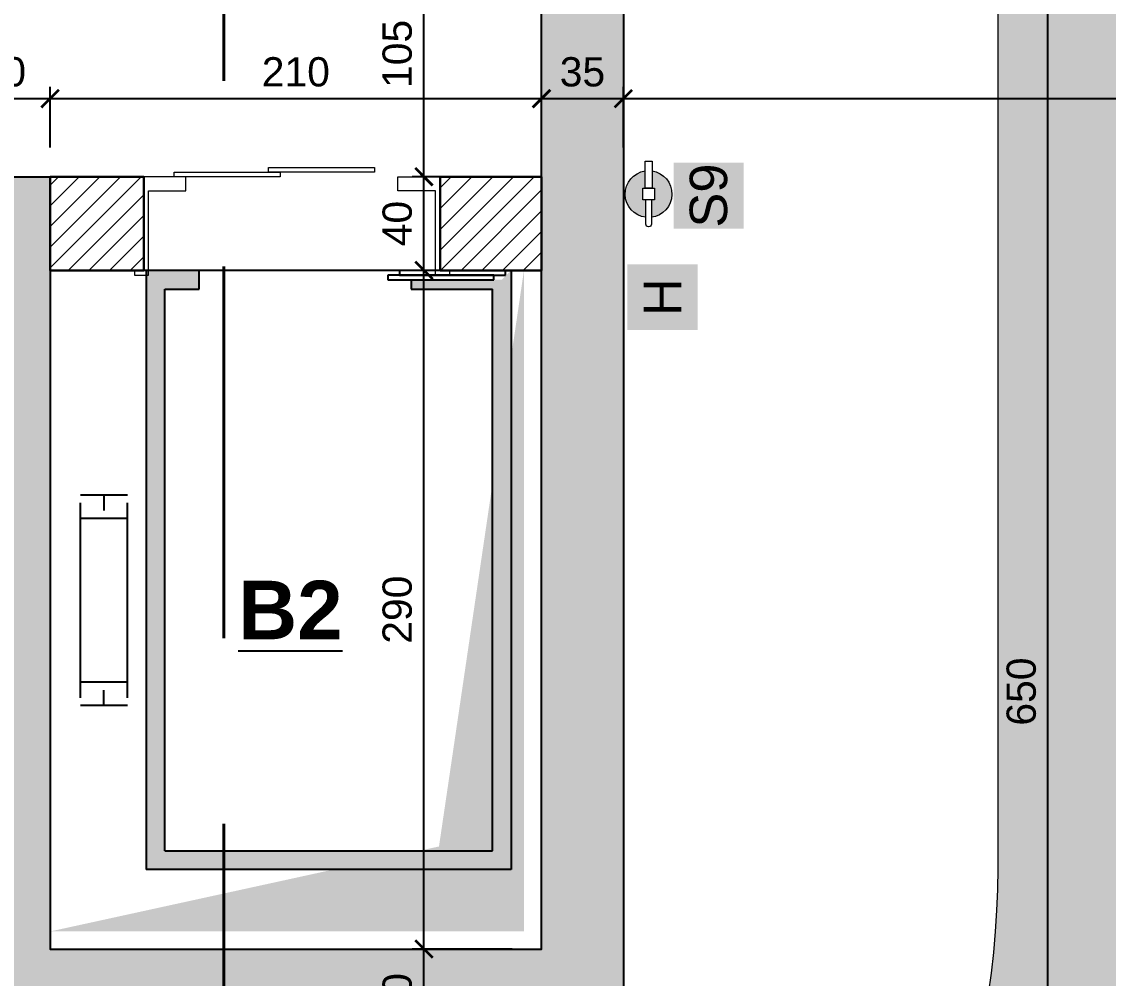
# Model space of a CAD drawing. Header units: centimetres. Extents: x 60496 to 66049, y -55119 to -48212.
# Drawn here: x 63630.8 to 64095.2, y -53244.9 to -52836.1 of the extents above; entities that cross this region are included whole.
import ezdxf

# ---------------------------------------------------------------- set-up
doc = ezdxf.new("R2010")
doc.units = ezdxf.units.CM
doc.header["$LTSCALE"] = 50
doc.header["$MEASUREMENT"] = 0
for name, pattern in [('AXES', [2, 1.25, -0.25, 0.25, -0.25]), ('CONTINU', [0]), ('DASHED2', [9.524999999999999, 6.35, -3.175])]:
    doc.linetypes.add(name, pattern=pattern)
doc.layers.get('0').update_dxf_attribs({"color": 8})
for name, color, linetype in [('AXES', 10, 'AXES'), ('BETON COUPE', 3, 'CONTINU'), ('BETON TRAME', 252, 'Continuous'), ('BORD', 5, 'Continuous'), ('COTE 50ème', 1, 'Continuous'), ('kabina', 120, 'Continuous'), ('OMBRE', 253, 'Continuous'), ('TEXTE', 7, 'Continuous')]:
    doc.layers.add(name, color=color, linetype=linetype)
for name, color, linetype, lineweight in [('BETON HACHURE', 253, 'Continuous', 13), ('door', 44, 'Continuous', 5), ('EXISTANT COUPE', 251, 'Continuous', 40), ('MACONNERIE COUPE', 7, 'Continuous', 30), ('MACONNERIE HACHURE', 253, 'Continuous', 13)]:
    doc.layers.add(name, color=color, linetype=linetype, lineweight=lineweight)
doc.layers.add('HORS GEL COTE', color=7, linetype='Continuous', lineweight=13, true_color=0x00661a)
doc.layers.add('New_2D Drafting - General_Pen_No__4', color=252, linetype='Continuous', lineweight=13, true_color=0x696969)
doc.layers.add('HYPALON', color=7, linetype='Continuous', true_color=0xffaa00)
doc.styles.add('RS_TEXT_1.50', font='arial.ttf', dxfattribs={"height": 12.5})
doc.styles.add('RS_TXT_50', font='arial.ttf', dxfattribs={"height": 12.5})
doc.dimstyles.new('RS_50CM_LINEAIRE', dxfattribs={"dimscale": 5, "dimtxt": 12.5, "dimasz": 1.5, "dimexe": 1, "dimexo": 2.5, "dimgap": 1, "dimtad": 1, "dimdec": 1, "dimrnd": 0.5, "dimdsep": 46, "dimtxsty": 'RS_TXT_50', "dimblk1": 'ARCHTICK', "dimblk2": 'ARCHTICK', "dimsah": 1, "dimcen": 2.5, "dimdle": 1, "dimclrt": 4, "dimadec": 0, "dimazin": 2, "dimtfac": 1, "dimtdec": 1, "dimtix": 1, "dimtmove": 2, "dimatfit": 3, "dimfxl": 1, "dimtolj": 1, "dimtzin": 0, "dimarcsym": 0})

# ---------------------------------------------------------------- blocks, each defined once
blk = doc.blocks.new('A$Ce9568e5d')
at = {"layer": 'AXES', "lineweight": 5, "ltscale": 1.3}
blk.add_line((1270.000211652863, -4150.000002682165), (1270.000211652863, -1058.409073453964), dxfattribs=at)
blk = doc.blocks.new('_ArchTick')
at = {"color": 0, "linetype": 'ByBlock', "const_width": 0.15}
blk.add_lwpolyline([(-0.5, -0.5), (0.5, 0.5)], dxfattribs=at)
blk = doc.blocks.new('*D1304')
at = {"layer": 'COTE 50ème', "color": 0, "lineweight": -2, "ltscale": 0.5, "transparency": 16777216}
for p, q in [((64069.43555570437, -53452.36234454381), (64069.43555570437, -52792.36230777639)), ((63900.45453184991, -52797.36230777639), (64074.43555570437, -52797.36230777639)), ((63900.45453184991, -53447.36234454381), (64074.43555570437, -53447.36234454381))]:
    blk.add_line(p, q, dxfattribs=at)
at = {"layer": 'Defpoints', "color": 0, "ltscale": 0.5, "transparency": 16777216}
for p in [(63887.95453184991, -52797.36230777639), (64069.43555570437, -52797.36230777639), (63887.95453184991, -53447.36234454381)]:
    blk.add_point(p, dxfattribs=at)
at = {"layer": 'COTE 50ème', "color": 0, "lineweight": -2, "ltscale": 0.5, "transparency": 16777216, "xscale": 7.5, "yscale": 7.5, "zscale": 7.5}
for p, rotation in [((64069.43555570437, -52797.36230777639), 90), ((64069.43555570437, -53447.36234454381), 270)]:
    blk.add_blockref('_ArchTick', p, dxfattribs=dict(at, rotation=rotation))
at = {"layer": 'COTE 50ème', "color": 4, "ltscale": 0.5, "transparency": 16777216, "insert": (64058.05339335786, -53122.3623261601), "char_height": 12.5, "attachment_point": 5, "rotation": 90, "style": 'RS_TXT_50'}
blk.add_mtext('\\A1;650', dxfattribs=at)
blk = doc.blocks.new('*D1030')
at = {"layer": 'COTE 50ème', "color": 0, "lineweight": -2, "ltscale": 0.5, "transparency": 16777216}
for p, q in [((63602.95453184991, -52889.86232274523), (63602.95453184991, -52863.98133206999)), ((63642.95453184991, -52889.86232274523), (63642.95453184991, -52863.98133206999)), ((63597.95453184991, -52868.98133206999), (63647.95453184991, -52868.98133206999))]:
    blk.add_line(p, q, dxfattribs=at)
at = {"layer": 'Defpoints', "color": 0, "ltscale": 0.5, "transparency": 16777216}
for p in [(63642.95453184991, -52868.98133206999), (63602.95453184991, -52902.36232274523), (63642.95453184991, -52902.36232274523)]:
    blk.add_point(p, dxfattribs=at)
at = {"layer": 'COTE 50ème', "color": 0, "lineweight": -2, "ltscale": 0.5, "transparency": 16777216, "xscale": 7.5, "yscale": 7.5, "zscale": 7.5, "rotation": 180}
blk.add_blockref('_ArchTick', (63602.95453184991, -52868.98133206999), dxfattribs=at)
at = {"layer": 'COTE 50ème', "color": 0, "lineweight": -2, "ltscale": 0.5, "transparency": 16777216, "xscale": 7.5, "yscale": 7.5, "zscale": 7.5}
blk.add_blockref('_ArchTick', (63642.95453184991, -52868.98133206999), dxfattribs=at)
at = {"layer": 'COTE 50ème', "color": 4, "ltscale": 0.5, "transparency": 16777216, "insert": (63622.95453184991, -52857.59916972347), "char_height": 12.5, "attachment_point": 5, "style": 'RS_TXT_50'}
blk.add_mtext('\\A1;40', dxfattribs=at)
blk = doc.blocks.new('*D1031')
at = {"layer": 'COTE 50ème', "color": 0, "lineweight": -2, "ltscale": 0.5, "transparency": 16777216}
for p, q in [((63642.95453184991, -52889.86232274523), (63642.95453184991, -52863.98133206999)), ((63852.95453184991, -52889.86232274523), (63852.95453184991, -52863.98133206999)), ((63637.95453184991, -52868.98133206999), (63857.95453184991, -52868.98133206999))]:
    blk.add_line(p, q, dxfattribs=at)
at = {"layer": 'Defpoints', "color": 0, "ltscale": 0.5, "transparency": 16777216}
for p in [(63852.95453184991, -52868.98133206999), (63642.95453184991, -52902.36232274523), (63852.95453184991, -52902.36232274523)]:
    blk.add_point(p, dxfattribs=at)
at = {"layer": 'COTE 50ème', "color": 0, "lineweight": -2, "ltscale": 0.5, "transparency": 16777216, "xscale": 7.5, "yscale": 7.5, "zscale": 7.5, "rotation": 180}
blk.add_blockref('_ArchTick', (63642.95453184991, -52868.98133206999), dxfattribs=at)
at = {"layer": 'COTE 50ème', "color": 0, "lineweight": -2, "ltscale": 0.5, "transparency": 16777216, "xscale": 7.5, "yscale": 7.5, "zscale": 7.5}
blk.add_blockref('_ArchTick', (63852.95453184991, -52868.98133206999), dxfattribs=at)
at = {"layer": 'COTE 50ème', "color": 4, "ltscale": 0.5, "transparency": 16777216, "insert": (63747.95453184991, -52857.59916972347), "char_height": 12.5, "attachment_point": 5, "style": 'RS_TXT_50'}
blk.add_mtext('\\A1;210', dxfattribs=at)
blk = doc.blocks.new('*D1032')
at = {"layer": 'COTE 50ème', "color": 0, "lineweight": -2, "ltscale": 0.5, "transparency": 16777216}
for p, q in [((63852.95453184991, -52889.86232274523), (63852.95453184991, -52863.98133206999)), ((63887.95453184991, -52889.86232274523), (63887.95453184991, -52863.98133206999)), ((63847.95453184991, -52868.98133206999), (63892.95453184991, -52868.98133206999))]:
    blk.add_line(p, q, dxfattribs=at)
at = {"layer": 'Defpoints', "color": 0, "ltscale": 0.5, "transparency": 16777216}
for p in [(63887.95453184991, -52868.98133206999), (63852.95453184991, -52902.36232274523), (63887.95453184991, -52902.36232274523)]:
    blk.add_point(p, dxfattribs=at)
at = {"layer": 'COTE 50ème', "color": 0, "lineweight": -2, "ltscale": 0.5, "transparency": 16777216, "xscale": 7.5, "yscale": 7.5, "zscale": 7.5, "rotation": 180}
blk.add_blockref('_ArchTick', (63852.95453184991, -52868.98133206999), dxfattribs=at)
at = {"layer": 'COTE 50ème', "color": 0, "lineweight": -2, "ltscale": 0.5, "transparency": 16777216, "xscale": 7.5, "yscale": 7.5, "zscale": 7.5}
blk.add_blockref('_ArchTick', (63887.95453184991, -52868.98133206999), dxfattribs=at)
at = {"layer": 'COTE 50ème', "color": 4, "ltscale": 0.5, "transparency": 16777216, "insert": (63870.45453184991, -52857.59490642197), "char_height": 12.5, "attachment_point": 5, "style": 'RS_TXT_50'}
blk.add_mtext('\\A1;35', dxfattribs=at)
blk = doc.blocks.new('*D1033')
at = {"layer": 'COTE 50ème', "color": 0, "lineweight": -2, "ltscale": 0.5, "transparency": 16777216}
for p, q in [((64572.95453184991, -52859.86232274523), (64572.95453184991, -52873.98133206999)), ((63887.95453184991, -52889.86232274523), (63887.95453184991, -52863.98133206999)), ((63882.95453184991, -52868.98133206999), (64577.95453184991, -52868.98133206999))]:
    blk.add_line(p, q, dxfattribs=at)
at = {"layer": 'Defpoints', "color": 0, "ltscale": 0.5, "transparency": 16777216}
for p in [(64572.95453184991, -52847.36232274523), (64572.95453184991, -52868.98133206999), (63887.95453184991, -52902.36232274523)]:
    blk.add_point(p, dxfattribs=at)
at = {"layer": 'COTE 50ème', "color": 0, "lineweight": -2, "ltscale": 0.5, "transparency": 16777216, "xscale": 7.5, "yscale": 7.5, "zscale": 7.5, "rotation": 180}
blk.add_blockref('_ArchTick', (63887.95453184991, -52868.98133206999), dxfattribs=at)
at = {"layer": 'COTE 50ème', "color": 0, "lineweight": -2, "ltscale": 0.5, "transparency": 16777216, "xscale": 7.5, "yscale": 7.5, "zscale": 7.5}
blk.add_blockref('_ArchTick', (64572.95453184991, -52868.98133206999), dxfattribs=at)
at = {"layer": 'COTE 50ème', "color": 4, "ltscale": 0.5, "transparency": 16777216, "insert": (64230.45453184991, -52857.59916972347), "char_height": 12.5, "attachment_point": 5, "style": 'RS_TXT_50'}
blk.add_mtext('\\A1;685', dxfattribs=at)
blk = doc.blocks.new('*D1120')
at = {"layer": 'COTE 50ème', "color": 0, "lineweight": -2, "ltscale": 0.5, "transparency": 16777216}
for p, q in [((63802.72142628254, -53277.36232274523), (63802.72142628254, -53227.36232274523)), ((63840.45453184991, -53232.36232274523), (63797.72142628254, -53232.36232274523)), ((63840.45453184991, -53272.36232274523), (63797.72142628254, -53272.36232274523))]:
    blk.add_line(p, q, dxfattribs=at)
at = {"layer": 'Defpoints', "color": 0, "ltscale": 0.5, "transparency": 16777216}
for p in [(63802.72142628254, -53232.36232274523), (63852.95453184991, -53232.36232274523), (63852.95453184991, -53272.36232274523)]:
    blk.add_point(p, dxfattribs=at)
at = {"layer": 'COTE 50ème', "color": 0, "lineweight": -2, "ltscale": 0.5, "transparency": 16777216, "xscale": 7.5, "yscale": 7.5, "zscale": 7.5}
for p, rotation in [((63802.72142628254, -53232.36232274523), 90), ((63802.72142628254, -53272.36232274523), 270)]:
    blk.add_blockref('_ArchTick', p, dxfattribs=dict(at, rotation=rotation))
at = {"layer": 'COTE 50ème', "color": 4, "ltscale": 0.5, "transparency": 16777216, "insert": (63791.33926393603, -53252.36232274523), "char_height": 12.5, "attachment_point": 5, "rotation": 90, "style": 'RS_TXT_50'}
blk.add_mtext('\\A1;40', dxfattribs=at)
blk = doc.blocks.new('*D1121')
at = {"layer": 'COTE 50ème', "color": 0, "lineweight": -2, "ltscale": 0.5, "transparency": 16777216}
for p, q in [((63802.72142628254, -53237.36232274523), (63802.72142628254, -52937.36232274523)), ((63840.45453184991, -52942.36232274523), (63797.72142628254, -52942.36232274523)), ((63840.45453184991, -53232.36232274523), (63797.72142628254, -53232.36232274523))]:
    blk.add_line(p, q, dxfattribs=at)
at = {"layer": 'Defpoints', "color": 0, "ltscale": 0.5, "transparency": 16777216}
for p in [(63802.72142628254, -52942.36232274523), (63852.95453184991, -52942.36232274523), (63852.95453184991, -53232.36232274523)]:
    blk.add_point(p, dxfattribs=at)
at = {"layer": 'COTE 50ème', "color": 0, "lineweight": -2, "ltscale": 0.5, "transparency": 16777216, "xscale": 7.5, "yscale": 7.5, "zscale": 7.5}
for p, rotation in [((63802.72142628254, -52942.36232274523), 90), ((63802.72142628254, -53232.36232274523), 270)]:
    blk.add_blockref('_ArchTick', p, dxfattribs=dict(at, rotation=rotation))
at = {"layer": 'COTE 50ème', "color": 4, "ltscale": 0.5, "transparency": 16777216, "insert": (63791.33926393603, -53087.36232274523), "char_height": 12.5, "attachment_point": 5, "rotation": 90, "style": 'RS_TXT_50'}
blk.add_mtext('\\A1;290', dxfattribs=at)
blk = doc.blocks.new('*D1122')
at = {"layer": 'COTE 50ème', "color": 0, "lineweight": -2, "ltscale": 0.5, "transparency": 16777216}
for p, q in [((63802.72142628254, -52947.36232274523), (63802.72142628254, -52897.36232274523)), ((63840.45453184991, -52902.36232274523), (63797.72142628254, -52902.36232274523)), ((63840.45453184991, -52942.36232274523), (63797.72142628254, -52942.36232274523))]:
    blk.add_line(p, q, dxfattribs=at)
at = {"layer": 'Defpoints', "color": 0, "ltscale": 0.5, "transparency": 16777216}
for p in [(63802.72142628254, -52902.36232274523), (63852.95453184991, -52902.36232274523), (63852.95453184991, -52942.36232274523)]:
    blk.add_point(p, dxfattribs=at)
at = {"layer": 'COTE 50ème', "color": 0, "lineweight": -2, "ltscale": 0.5, "transparency": 16777216, "xscale": 7.5, "yscale": 7.5, "zscale": 7.5}
for p, rotation in [((63802.72142628254, -52902.36232274523), 90), ((63802.72142628254, -52942.36232274523), 270)]:
    blk.add_blockref('_ArchTick', p, dxfattribs=dict(at, rotation=rotation))
at = {"layer": 'COTE 50ème', "color": 4, "ltscale": 0.5, "transparency": 16777216, "insert": (63791.33926393603, -52922.36232274523), "char_height": 12.5, "attachment_point": 5, "rotation": 90, "style": 'RS_TXT_50'}
blk.add_mtext('\\A1;40', dxfattribs=at)
blk = doc.blocks.new('*D1123')
at = {"layer": 'COTE 50ème', "color": 0, "lineweight": -2, "ltscale": 0.5, "transparency": 16777216}
for p, q in [((63802.72142628254, -52907.36232274523), (63802.72142628254, -52792.36230777639)), ((63840.45453184991, -52797.36230777639), (63797.72142628254, -52797.36230777639)), ((63840.45453184991, -52902.36232274523), (63797.72142628254, -52902.36232274523))]:
    blk.add_line(p, q, dxfattribs=at)
at = {"layer": 'Defpoints', "color": 0, "ltscale": 0.5, "transparency": 16777216}
for p in [(63802.72142628254, -52797.36230777639), (63852.95453184991, -52797.36230777639), (63852.95453184991, -52902.36232274523)]:
    blk.add_point(p, dxfattribs=at)
at = {"layer": 'COTE 50ème', "color": 0, "lineweight": -2, "ltscale": 0.5, "transparency": 16777216, "xscale": 7.5, "yscale": 7.5, "zscale": 7.5}
for p, rotation in [((63802.72142628254, -52797.36230777639), 90), ((63802.72142628254, -52902.36232274523), 270)]:
    blk.add_blockref('_ArchTick', p, dxfattribs=dict(at, rotation=rotation))
at = {"layer": 'COTE 50ème', "color": 4, "ltscale": 0.5, "transparency": 16777216, "insert": (63791.33926393603, -52849.86231526081), "char_height": 12.5, "attachment_point": 5, "rotation": 90, "style": 'RS_TXT_50'}
blk.add_mtext('\\A1;105', dxfattribs=at)

msp = doc.modelspace()

# ---------------------------------------------------------------- hatches: boundary and pattern name
at = {"layer": 'BETON HACHURE', "transparency": 33554585}
h = msp.add_hatch(dxfattribs=at)
h.set_pattern_fill('ANSI37', color=256, scale=50, angle=270, style=0)
h.set_pattern_definition([(315, (-1160.485528566322, 19655.39304804563), (4.419417382415923, 4.419417382415921), []), (45, (-1160.485528566322, 19655.39304804563), (-4.41941738241592, 4.419417382415923), [])])
h.paths.add_polyline_path([(62772.95432019554, -51847.21800907419), (62797.95432019554, -51847.21800907419), (62797.95432019554, -52172.21800907419), (62772.95432019554, -52172.21800907417)], flags=0)
h.paths.add_polyline_path([(62772.95432019554, -51847.21800907419), (62797.95432019554, -51847.21800907419), (62797.95432019554, -52172.21800907419), (62772.95432019554, -52172.21800907417)], flags=0)
h.paths.add_polyline_path([(64952.95432019551, -51987.36232274516), (64952.95432019551, -52037.36231738077), (65032.95432019551, -52037.36231738077), (65032.95432019551, -51987.36232274516)], flags=0)
h.paths.add_polyline_path([(64572.95225443787, -51987.36232274525), (64572.95225443787, -52037.36231738086), (64652.95225443787, -52037.36231738086), (64652.95225443787, -51987.36232274525)], flags=0)
edge = h.paths.add_edge_path(flags=0)
edge.add_arc((64612.9522544379, -50672.36229558228), 40, 0, 360)
edge = h.paths.add_edge_path(flags=0)
edge.add_arc((64612.95225443787, -49997.36232274529), 40, 0, 360)
edge = h.paths.add_edge_path(flags=0)
edge.add_arc((64612.95225443786, -51272.3623323497), 40, 0, 360)
h.paths.add_polyline_path([(65692.87113614069, -49527.22052557723), (61269.11017409691, -49527.21800907417), (60879.82185948436, -54263.92172710598), (65445.45432019557, -54713.50983066576), (65692.87113614069, -54713.50983066575)])
edge = h.paths.add_edge_path(flags=0)
edge.add_arc((64612.95225443786, -51272.3623323497), 40, 0, 360)
h.paths.add_polyline_path([(63397.95432019554, -49552.21800907419), (63397.95432019554, -49972.36232274529), (63422.95432019554, -49972.36232274529), (63422.95432019554, -49552.21800907419), (64992.96098447277, -49552.21800907419), (64992.94765591834, -51312.3623323497), (65032.95432019557, -51312.3623323497), (65032.95432019557, -49552.21800907419), (65667.87113613918, -49552.2205255772), (65667.87113613918, -53452.21801443858), (65032.95432019554, -53452.21801443858), (65032.95432019551, -52057.36232274522), (64992.95432019551, -52057.36232274522), (64992.95432019557, -53477.21801443858), (65667.87113614069, -53477.21801443858), (65667.87113614069, -54685.93448648408), (65459.17891711568, -54688.50983066576), (64660.4545318484, -54610.07239253733), (64660.4545318484, -54122.36232274522), (64635.4545318484, -54122.36232274522), (64635.4545318484, -54607.61730791818), (63330.45451773574, -54479.46188941262), (63330.45451773574, -54122.36232274525), (63305.45451773574, -54122.36232274525), (63305.45451773574, -54477.00680479346), (62117.9545318484, -54360.39028676845), (62117.9545318484, -54122.36232274525), (62067.95432019555, -54122.36232274525), (62067.95432019555, -54355.4800967451), (60906.75330816861, -54241.44622697061), (61082.14403878348, -52107.36232274523), (61287.9545318484, -52107.36232274523), (61287.9545318484, -52057.36232274523), (61086.25332281998, -52057.36232274523), (61088.10249665588, -52037.36231738086), (61287.95432019554, -52037.36231738087), (61287.95432019554, -51987.36231738089), (61092.00629798793, -51987.36231738087), (61148.71429871654, -51297.36231738086), (61287.95432019554, -51297.36231738086), (61287.95432019554, -51247.36231738086), (61152.82356036329, -51247.36231738086), (61198.02558271807, -50697.36228061344), (61287.95432019554, -50697.36228061344), (61287.95432019554, -50647.36228061344), (61202.13485720289, -50647.36228061344), (61292.13984583213, -49552.21800907419), (62070.45432019554, -49552.21800907419), (62070.45432019554, -49972.36231738084), (62095.45432019554, -49972.36231738084), (62095.45432019554, -49552.21800907417)], flags=16)
h.paths.add_polyline_path([(64572.95225443786, -51232.3623323497), (64572.95225443786, -51312.3623323497), (64652.95225443786, -51312.3623323497), (64652.95225443786, -51232.36233234969)], flags=0)
at = {"layer": 'BETON TRAME', "transparency": 33554559}
h = msp.add_hatch(color=256, dxfattribs=at)
h.dxf.hatch_style = 1
h.paths.add_polyline_path([(63852.9545318484, -52797.36230777639), (63887.9545318484, -52797.36230777639), (63887.9545318484, -53447.36234454381), (63852.9545318484, -53447.36234454381), (63852.9545318484, -53272.36232274523), (63392.9545318484, -53272.36232274523), (63392.9545318484, -53447.36234454381), (63357.9545318484, -53447.36234454381), (63357.9545318484, -52797.36230777639), (63392.9545318484, -52797.36230777639), (63392.9545318484, -53232.36232274523), (63602.9545318484, -53232.36232274523), (63602.9545318484, -52902.36232274523), (63642.9545318484, -52902.36232274523), (63642.9545318484, -53232.36232274523), (63852.9545318484, -53232.36232274523)])
h.paths.add_polyline_path([(64722.9545318484, -54122.36232274522), (64722.9545318484, -54072.36232274522), (64572.9545318484, -54072.36232274522), (64572.9545318484, -54122.36232274522)])
h.paths.add_polyline_path([(64002.9545318484, -54122.36232274525), (64002.9545318484, -54072.36232274525), (63852.9545318484, -54072.36232274525), (63852.9545318484, -54122.36232274525)])
h.paths.add_polyline_path([(63392.95451773574, -54122.36232274525), (63392.95451773574, -54072.36232274525), (63242.95451773574, -54072.36232274525), (63242.95451773574, -54122.36232274525)])
h.paths.add_polyline_path([(62672.95432019555, -54122.3623173808), (62672.95432019555, -54072.3623173808), (62522.95432019555, -54072.3623173808), (62522.95432019555, -54122.3623173808)])
h.paths.add_polyline_path([(62672.9545318484, -53447.36234454381), (62672.9545318484, -53397.36234454381), (62522.95452694157, -53397.36234454381), (62522.95452694157, -53447.36234454381)])
h.paths.add_polyline_path([(64722.9545318484, -53447.36235951266), (64722.9545318484, -53397.36235951266), (64572.9545318484, -53397.36235951266), (64572.9545318484, -53447.36235951266)])
h.paths.add_polyline_path([(64722.9545318484, -52847.36232274523), (64722.9545318484, -52797.36232274523), (64572.9545318484, -52797.36232274523), (64572.9545318484, -52847.36232274523)])
h.paths.add_polyline_path([(62672.95454412095, -52847.36230777639), (62672.95454412095, -52797.36230777639), (62522.95453921412, -52797.36230777639), (62522.95453921412, -52847.36230777639)])
h.paths.add_polyline_path([(62672.95476804636, -52107.36231738084), (62672.95476804636, -52057.36231738084), (62522.95432019555, -52057.36231738084), (62522.95432019555, -52107.36231738084)])
h.paths.add_polyline_path([(64572.9545318484, -52057.36232274522), (64572.9545318484, -52107.36232274522), (64722.9545318484, -52107.36232274522), (64722.9545318484, -52057.36232274522)])
h.paths.add_polyline_path([(63907.9545318484, -52107.36232274525), (63907.9545318484, -52057.36232274525), (63782.9545318484, -52057.36232274525), (63782.9545318484, -52107.36232274525)])
h.paths.add_polyline_path([(63462.9545318484, -52107.36232274523), (63462.9545318484, -52057.36232274523), (63337.95454412095, -52057.36232274523), (63337.95454412095, -52107.36232274523)])
h.paths.add_polyline_path([(63487.9545318484, -52057.36232274525), (63462.9545318484, -52057.36232274525), (63462.9545318484, -52562.36232274523), (63487.9545318484, -52562.36232274523)])
h.paths.add_polyline_path([(63782.9545318484, -52057.36232274523), (63757.9545318484, -52057.36232274523), (63757.9545318484, -52562.36232274523), (63782.9545318484, -52562.36232274523)])
at = {"layer": 'HYPALON', "linetype": 'Continuous', "lineweight": 0, "true_color": 0xed1f24}
for points in [[(63939.3882947716, -52924.47156953276), (63939.3882947716, -52896.33402052948), (63909.42392468396, -52896.33402052948), (63909.42392468396, -52924.47156953276)], [(63919.63593094299, -52967.87303942726), (63919.63593094299, -52939.73549042398), (63889.67156085534, -52939.73549042398), (63889.67156085534, -52967.87303942726)]]:
    msp.add_hatch(color=240, dxfattribs=at).paths.add_polyline_path(points)
h = msp.add_hatch(color=240, dxfattribs=at)
edge = h.paths.add_edge_path()
edge.add_ellipse((63898.73015161914, -52909.76154618317), major_axis=(-7.071067811866006, -7.071067811866005), ratio=0.9999999999998976, start_angle=233.6269265586816, end_angle=398.1078974206565)
edge.add_line((63897.53015161914, -52919.68928509997), (63897.53015161914, -52912.26154618317))
edge.add_line((63897.53015161914, -52912.26154618317), (63896.23015161914, -52912.26154618317))
edge.add_line((63896.23015161914, -52912.26154618317), (63896.23015161914, -52907.26154618317))
edge.add_line((63896.23015161914, -52907.26154618317), (63897.23015161914, -52907.26154618317))
edge.add_line((63897.23015161914, -52907.26154618317), (63897.23015161914, -52899.87468621653))
edge = h.paths.add_edge_path()
edge.add_line((63901.23015161914, -52912.26154618317), (63899.93015161914, -52912.26154618317))
edge.add_line((63899.93015161914, -52912.26154618317), (63899.93015161914, -52919.68928509997))
edge.add_ellipse((63898.73015161914, -52909.76154618317), major_axis=(7.071067811866005, -7.071067811866006), ratio=0.9999999999998975, start_angle=-38.10789742065652, end_angle=126.3730734413184)
edge.add_line((63900.23015161914, -52899.87468621653), (63900.23015161914, -52907.26154618317))
edge.add_line((63900.23015161914, -52907.26154618317), (63901.23015161914, -52907.26154618317))
edge.add_line((63901.23015161914, -52907.26154618317), (63901.23015161914, -52912.26154618317))
at = {"layer": 'kabina', "linetype": 'Continuous', "lineweight": 0}
for points in [[(63683.95453184842, -52942.36232274522), (63691.95453184842, -52950.36232274522), (63706.62119851507, -52950.36232274522), (63706.62119851507, -52942.36232274522)], [(63683.95453184842, -52942.36232274522), (63683.95453184842, -53198.36232274522), (63691.95453184842, -53190.36232274522), (63691.95453184842, -52950.36232274522)], [(63839.95453184842, -52942.36232274522), (63831.95453184842, -52950.36232274522), (63831.95453184842, -53190.36232274522), (63839.95453184842, -53198.36232274522)], [(63831.95453176893, -52950.36232246707), (63835.9545312921, -52946.36232294391), (63797.28786518176, -52946.36232294391), (63797.28786518176, -52950.36232246707)], [(63839.95453184842, -53198.36232274522), (63831.95453184842, -53190.36232274522), (63691.95453184842, -53190.36232274522), (63683.95453184842, -53198.36232274522)]]:
    msp.add_hatch(color=256, dxfattribs=at).paths.add_polyline_path(points)
at = {"layer": 'MACONNERIE HACHURE'}
h = msp.add_hatch(dxfattribs=at)
h.set_pattern_fill('ANSI31', color=256, scale=50, style=0)
h.set_pattern_definition([(45, (0, 9369.204385195364), (-4.419417382415922, 4.419417382415922), [])])
h.paths.add_polyline_path([(61287.9545318484, -54067.36231421247), (61312.9545318484, -54067.36231421247), (61312.9545318484, -54083.37844984044), (61287.95452395104, -54083.6284377027)])
h.paths.add_polyline_path([(62267.95432019554, -50672.36229021788), (62617.95432019554, -50672.36229021788), (62617.95432019554, -50647.36229021788), (62267.95432019554, -50647.36229021788)])
h.paths.add_polyline_path([(62167.95432019554, -50672.36229021788), (62157.95432019554, -50672.36229021788), (62157.95432019554, -50647.36229021788), (62167.95432019554, -50647.36229021788)])
h.paths.add_polyline_path([(63492.95453184839, -53447.36233917936), (63852.9545318484, -53447.36233917941), (63852.9545318484, -53422.36233917941), (63492.95453184839, -53422.36233917936)])
h.paths.add_polyline_path([(63402.9545318484, -53447.36233917941), (63392.9545318484, -53447.36233917941), (63392.9545318484, -53422.36233917941), (63402.9545318484, -53422.36233917941)])
h.paths.add_polyline_path([(62252.95410854268, -52037.36231738084), (62522.95410854268, -52037.36231738084), (62522.95410854268, -52012.36231738084), (62252.95410854268, -52012.36231738084)])
h.paths.add_polyline_path([(63487.95432019554, -52082.36232274523), (63757.95432019554, -52082.36232274523), (63757.95432019554, -52057.36232274523), (63487.95432019554, -52057.36232274523)])
h.paths.add_polyline_path([(61175.41192093409, -53887.21800907417), (60935.86572925249, -53887.21800907417), (60937.92036660301, -53862.21800907417), (61175.41192093409, -53862.21800907417)])
h.paths.add_polyline_path([(61287.9545318484, -54017.36231421247), (61287.9545318484, -53887.21800907417), (61265.41192093409, -53887.21800907417), (61265.41192093409, -53862.21800907417), (61312.9545318484, -53862.21800907417), (61312.9545318484, -54017.36231421247)])
h.paths.add_polyline_path([(61287.9545318484, -54173.62844984044), (61312.9545318484, -54173.62844984044), (61312.9545318484, -54281.33656203197), (61287.9545318484, -54278.88147741283)])
h.paths.add_polyline_path([(60919.83955791846, -54067.36231421247), (60921.89419526897, -54042.36231421247), (61287.9545318484, -54042.36231421247), (61287.9545318484, -54067.36231421247)])
h.paths.add_polyline_path([(65012.95432019551, -52057.36231738084), (65032.95432019551, -52057.36231738084), (65032.95432019551, -52037.36231738086), (65012.95432019551, -52037.36231738086)])
h.paths.add_polyline_path([(63467.95430792299, -52057.36232274523), (63487.95430792299, -52057.36232274523), (63487.95430792299, -52037.36232274525), (63467.95430792299, -52037.36232274525)])
h.paths.add_polyline_path([(62652.95454412095, -52057.36231738084), (62672.95454412095, -52057.36231738084), (62672.95454412095, -52037.36231738086), (62652.95454412095, -52037.36231738086)])
h.paths.add_polyline_path([(62122.95432019554, -52087.36231738084), (62142.95432019554, -52087.36231738084), (62142.95432019554, -52037.36231738084), (62122.95432019554, -52037.36231738084)])
h.paths.add_polyline_path([(63085.45465608366, -51987.36231738086), (63085.45465608366, -52097.36230777639), (63105.45465608366, -52097.36230777639), (63105.45465608366, -52007.36231738086), (63337.95432019554, -52007.36231738086), (63337.95432019554, -51987.36232274525)])
h.paths.add_polyline_path([(63085.45465608366, -52297.36230777639), (63105.45465608366, -52297.36230777639), (63105.45465608366, -52217.36230777639), (63462.9545318484, -52217.36230777639), (63462.9545318484, -52197.36230777639), (63105.45465608366, -52197.36230777639), (63105.45465608366, -52187.36230777639), (63085.45465608366, -52187.36230777639)])
h.paths.add_polyline_path([(63085.45465608366, -52497.36230777639), (63105.45465608366, -52497.36230777639), (63105.45465608366, -52417.36230777639), (63462.9545318484, -52417.36230777639), (63462.9545318484, -52397.36230777639), (63105.45465608366, -52397.36230777639), (63105.45465608366, -52387.36230777639), (63085.45465608366, -52387.36230777639)])
h.paths.add_polyline_path([(62925.45465608366, -52797.36230777639), (62925.45465608366, -52787.36230777639), (62905.45465608366, -52787.36230777639), (62905.45465608366, -52797.36230777639), (62672.95454412095, -52797.36230777639), (62672.95454412095, -52817.36230777639), (63357.9545318484, -52817.36230777639), (63357.9545318484, -52797.36230777639), (63105.45465608366, -52797.36230777639), (63105.45465608366, -52787.36230777639), (63085.45465608366, -52787.36230777639), (63085.45465608366, -52797.36230777639)])
h.paths.add_polyline_path([(62925.45465608366, -52697.36230777639), (62925.45465608366, -52587.36230777639), (62905.45465608366, -52587.36230777639), (62905.45465608366, -52597.36230777639), (62542.95453184839, -52597.36230777639), (62542.95453184839, -52617.36230777639), (62905.45465608366, -52617.36230777639), (62905.45465608366, -52697.36230777639)])
h.paths.add_polyline_path([(62925.45465608366, -52497.36230777639), (62925.45465608366, -52387.36230777639), (62905.45465608366, -52387.36230777639), (62905.45465608366, -52397.36230777639), (62542.95453014279, -52397.36230777639), (62542.95453184839, -52417.36230777639), (62905.45465608366, -52417.36230777639), (62905.45465608366, -52497.36230777639)])
h.paths.add_polyline_path([(62925.45465608366, -52187.36230777639), (62905.45465608366, -52187.36230777639), (62905.45465608366, -52197.36230777639), (62542.95453124319, -52197.36230578192), (62542.95453124319, -52217.36230777639), (62905.45465608366, -52217.36230777639), (62905.45465608366, -52297.36230777639), (62925.45465608366, -52297.36230777639)])
h.paths.add_polyline_path([(62925.45465608366, -51977.36231738086), (62905.45465608366, -51977.36231738086), (62905.45465608366, -51987.36231738086), (62672.95454412095, -51987.36231738086), (62672.95454412095, -52007.36231738086), (62905.45465608366, -52007.36231738086), (62905.45465608366, -52097.36230777639), (62925.45465608366, -52097.36230777639)])
h.paths.add_polyline_path([(62905.45465608366, -51887.36231738086), (62925.45465608366, -51887.36231738086), (62925.45465608366, -51777.36231738086), (62905.45465608366, -51777.36231738086), (62905.45465608366, -51787.36231738086), (62547.95432019554, -51787.36231738086), (62547.95432019554, -51807.36231738086), (62905.45465608366, -51807.36231738086)])
h.paths.add_polyline_path([(63852.95453184837, -52777.36230777639), (63877.95445505642, -52777.36230777639), (63877.95445505642, -52797.36230777639), (63852.95453184837, -52797.36230777639)])
h.paths.add_polyline_path([(62617.95453184838, -51317.3623323497), (62642.95445505642, -51317.3623323497), (62642.95424340358, -51297.3623323497), (62617.95432019554, -51297.3623323497)])
h.paths.add_polyline_path([(63852.95453184837, -52677.36230777639), (63852.95453184837, -52637.36231022829), (63757.95453184839, -52637.36231022829), (63757.95453184839, -52562.36232274523), (63782.95445505642, -52562.36232274523), (63782.95445505642, -52627.36228480451), (63852.95453184837, -52627.36228480451), (63852.95453184837, -52541.36224446162), (63782.95445505642, -52541.36224446162), (63782.95445505642, -52516.36224446162), (63877.95445505642, -52516.36224446162), (63877.95445505642, -52677.36230777639)])
h.paths.add_polyline_path([(62617.95453184838, -51417.3623323497), (62617.95453184838, -51457.36232989781), (62522.95453184839, -51457.36232989781), (62522.95453184839, -51532.36231738086), (62547.95445505642, -51532.36231738086), (62547.95424340358, -51467.36231492901), (62617.95432019553, -51467.36231492901), (62617.95453184838, -51553.36239566447), (62547.95445505642, -51553.36239566447), (62547.95445505642, -51578.36239566447), (62905.45465608366, -51578.36239566447), (62905.45465608366, -51687.36231738086), (62925.45465608366, -51687.36231738086), (62925.45465608366, -51558.36239566447), (62642.95445505642, -51558.36239566447), (62642.95445505642, -51417.3623323497)])
h.paths.add_polyline_path([(64672.95328731669, -51934.86232486527), (64652.95328731669, -51934.86232486527), (64652.95225443787, -52037.35913699411), (64952.95432019551, -52037.35913699411), (64952.95432019551, -52017.36231738084), (64672.95328731669, -52017.36231738084)])
h.paths.add_polyline_path([(64672.95328731669, -51334.86232486527), (64652.95328731669, -51334.86232486527), (64652.95225443786, -51232.36233234969), (64992.94826168797, -51232.36551273643), (64992.94826168797, -51252.3623323497), (64672.95328731669, -51252.3623323497)])
h.paths.add_polyline_path([(62522.95455685785, -53323.39375878921), (62542.95453921412, -53323.39375878921), (62542.95453921412, -52847.36230777639), (62522.95455685785, -52847.36230777639)])
h.paths.add_polyline_path([(62097.95443427897, -53222.36234454381), (62117.95430322904, -53222.36234454381), (62117.95430322904, -52927.36230777636), (62097.95443427897, -52927.36230777636)])
h.paths.add_polyline_path([(62201.28786518174, -51192.36231738086), (62157.9545318484, -51192.36231738086), (62157.9545318484, -51152.36231738086), (62201.28786518174, -51152.36231738086)])
h.paths.add_polyline_path([(62367.9545318484, -51192.36231738086), (62327.9545318484, -51192.36231738086), (62327.9545318484, -51152.36231738086), (62367.9545318484, -51152.36231738086)])
h.paths.add_polyline_path([(62574.62119851509, -51192.36231738086), (62617.9545318484, -51192.36231738086), (62617.9545318484, -51152.36231738086), (62574.62119851509, -51152.36231738086)])
h.paths.add_polyline_path([(62407.9545318484, -51192.36231738086), (62447.9545318484, -51192.36231738086), (62447.9545318484, -51152.36231738086), (62407.9545318484, -51152.36231738086)])
h.paths.add_polyline_path([(63809.62119851507, -52902.36232274523), (63852.9545318484, -52902.36232274523), (63852.9545318484, -52942.36232274523), (63809.62119851507, -52942.36232274523)])
h.paths.add_polyline_path([(63642.9545318484, -52902.36232274523), (63682.9545318484, -52902.36232274523), (63682.9545318484, -52942.36232274523), (63642.9545318484, -52942.36232274523)])
h.paths.add_polyline_path([(63436.28786518173, -52902.36232274523), (63392.9545318484, -52902.36232274523), (63392.9545318484, -52942.36232274523), (63436.28786518173, -52942.36232274523)])
h.paths.add_polyline_path([(63602.9545318484, -52902.36232274523), (63562.9545318484, -52902.36232274523), (63562.9545318484, -52942.36232274523), (63602.9545318484, -52942.36232274523)])
h.paths.add_polyline_path([(62356.28786288368, -52412.36232274526), (62332.95452955036, -52412.36232274526), (62332.95452955036, -52392.36232274525), (62356.28786288368, -52392.36232274525)])
h.paths.add_polyline_path([(62522.95452955036, -52412.36232274526), (62482.95452955036, -52412.36232274526), (62482.95452955036, -52392.36232274525), (62522.95452955036, -52392.36232274525)])
h.paths.add_polyline_path([(62141.28786467183, -52412.36233921454), (62117.9545313385, -52412.36233921454), (62117.9545313385, -52392.36233921452), (62141.28786467183, -52392.36233921452)])
h.paths.add_polyline_path([(62307.9545313385, -52412.36233921454), (62267.9545313385, -52412.36233921454), (62267.9545313385, -52392.36233921452), (62307.9545313385, -52392.36233921452)])
h.paths.add_polyline_path([(62097.95453184839, -52518.36230332589), (62117.95453184841, -52518.36230332589), (62117.95453184841, -52412.36232274526), (62097.95453184839, -52412.36232274526)])
h.paths.add_polyline_path([(62097.95453184839, -52797.36230777636), (62117.95453184841, -52797.36230777636), (62117.95453184841, -52737.36230777636), (62097.95453184839, -52737.36230777636)])
h.paths.add_polyline_path([(62522.95453921411, -52797.36230777639), (62542.95453184839, -52797.36230777639), (62542.95453184839, -52412.36232274526), (62522.95453921411, -52412.36232274526)])
h.paths.add_polyline_path([(63392.9545318484, -52797.36230777639), (63392.9545318484, -52637.36231022829), (63487.95453184839, -52637.36231022829), (63487.95453184839, -52562.36232274523), (63462.95460864036, -52562.36232274523), (63462.95460864036, -52627.36231022828), (63392.9545318484, -52627.36231022828), (63392.9545318484, -52541.36224446162), (63462.95460864036, -52541.36224446162), (63462.95460864036, -52516.36224446162), (63367.95460864036, -52516.36224446162), (63367.95460864036, -52597.36230777639), (63105.45465608366, -52597.36230777639), (63105.45465608366, -52587.36230777639), (63085.45465608366, -52587.36230777639), (63085.45465608366, -52697.36230777639), (63105.45465608366, -52697.36230777639), (63105.45465608366, -52617.36230777639), (63367.95460864036, -52617.36230777639), (63367.95460864036, -52797.36230777639)])
h.paths.add_polyline_path([(62157.95453184841, -51297.3623323497), (62157.95453184841, -51457.36232989781), (62252.95453184839, -51457.36232989781), (62252.95453184839, -51532.36231738086), (62227.95460864036, -51532.36231738086), (62227.95460864036, -51467.36234865268), (62157.95453184841, -51467.36234865268), (62157.95453184841, -51553.36239566447), (62227.95460864036, -51553.36239566447), (62227.95460864036, -51578.36239566447), (62132.95460864036, -51578.36239566447), (62132.95460864036, -51297.3623323497)])
at = {"layer": 'New_2D Drafting - General_Pen_No__4', "linetype": 'Continuous', "lineweight": 0, "true_color": 0xc7c8ca, "transparency": 33554546}
h = msp.add_hatch(color=9, dxfattribs=at)
edge = h.paths.add_edge_path()
edge.add_line((64367.95453184842, -51124.86232486529), (64367.9545318484, -50634.86230916377))
edge.add_arc((63907.9545318484, -50634.86230916379), 460, 1.812528970472983e-12, 90)
edge.add_line((63907.9545318484, -50174.86230916379), (62122.9545318484, -50174.86230916379))
edge.add_arc((62122.9545318484, -50634.86230916379), 460, 90, 180)
edge.add_line((61662.9545318484, -50634.86230916379), (61662.9545318484, -53323.5427149848))
edge.add_arc((62122.95453184839, -53323.5427149848), 459.9999999999927, 180, 266.9195392647234)
edge.add_line((62098.23492103581, -53782.8780400375), (64199.35640634838, -53895.95208976563))
edge.add_line((64199.35640634838, -53895.95208976563), (64906.09520128202, -53933.9859770024))
edge.add_arc((64899.76078504779, -54067.75852246494), 133.9224355683385, 4.0359442026216925, 87.28894730898242, ccw=False)
edge.add_line((65033.35110537827, -54058.33275657803), (65587.47435095662, -54035.81042810474))
edge.add_arc((64922.40567935543, -54349.92616601442), 735.5168487178961, 25.28163388761817, 89.9874877378931)
edge.add_line((64922.56630164909, -53614.40933483488), (64699.1461323168, -53602.38574480721))
edge.add_arc((64717.95453184842, -53252.89147574538), 350.0000000000014, 180.0000000000012, 266.91953926467477, ccw=False)
edge.add_line((64367.95453184842, -53252.89147574539), (64367.95453184842, -52144.8623248653))
edge.add_arc((64717.95453184842, -52144.8623248653), 350, 90, 180, ccw=False)
edge.add_line((64717.95453184842, -51794.8623248653), (64722.95431625476, -51794.8623248653))
edge.add_arc((64722.95431625476, -52144.86232486529), 349.9999999999927, 6.150640177011724, 89.9999999999988, ccw=False)
edge.add_line((65070.93958870316, -52107.36232274522), (65667.8711431623, -52107.36232807994))
edge.add_line((65667.8711431623, -52107.36232807994), (65667.87112911606, -49527.22038916923))
edge.add_line((65667.87112911606, -49527.22038916923), (65072.95430390976, -49527.22039164184))
edge.add_line((65072.95430390976, -49527.22039164184), (65072.95431625476, -51124.86232216083))
edge.add_arc((64722.95431625476, -51124.86232486527), 350, -90, 4.4272348986851284e-07, ccw=False)
edge.add_line((64722.95431625476, -51474.86232486527), (64717.9545318484, -51474.86232486527))
edge.add_arc((64717.95453184841, -51124.86232486528), 349.9999999999927, 180.0000000000012, 269.9999999999988, ccw=False)
edge = h.paths.add_edge_path(flags=16)
edge.add_arc((63697.9545318484, -53197.99910920278), 350, -93.08046073527032, 0, ccw=False)
edge.add_line((63679.14613231712, -53547.49337826463), (62314.14613231712, -53474.0344759796))
edge.add_arc((62332.95453184839, -53124.54020691776), 349.9999999999976, 180.0000000000012, 266.9195392647308, ccw=False)
edge.add_line((61982.9545318484, -53124.54020691777), (61982.9545318484, -50844.86230916379))
edge.add_arc((62332.9545318484, -50844.86230916379), 350, 90, 180, ccw=False)
edge.add_line((62332.9545318484, -50494.86230916379), (63697.9545318484, -50494.86230916379))
edge.add_arc((63697.9545318484, -50844.86230916379), 350, 0, 90, ccw=False)
edge.add_line((64047.9545318484, -50844.86230916379), (64047.9545318484, -53197.99910920278))

# ---------------------------------------------------------------- linework, layer by layer
at = {"layer": 'BETON COUPE'}
msp.add_lwpolyline([(63852.9545318484, -52797.36230777639), (63887.9545318484, -52797.36230777639), (63887.9545318484, -53447.36234454381), (63852.9545318484, -53447.36234454381), (63852.9545318484, -53272.36232274523), (63392.9545318484, -53272.36232274523), (63392.9545318484, -53447.36234454381), (63357.9545318484, -53447.36234454381), (63357.9545318484, -52797.36230777639), (63392.9545318484, -52797.36230777639), (63392.9545318484, -53232.36232274523), (63602.9545318484, -53232.36232274523), (63602.9545318484, -52902.36232274523), (63642.9545318484, -52902.36232274523), (63642.9545318484, -53232.36232274523), (63852.9545318484, -53232.36232274523)], close=True, dxfattribs=at)
at = {"layer": 'BORD'}
msp.add_lwpolyline([(63852.9545318484, -52942.36232274523), (63642.9545318484, -52942.36232274523), (63642.9545318484, -53232.36232274523), (63852.9545318484, -53232.36232274523)], close=True, dxfattribs=at)
at = {"layer": 'door'}
for points in [[(63736.28786518173, -52898.36232274523), (63781.62119851507, -52898.36232274523), (63781.62119851507, -52900.36232274523), (63736.28786518173, -52900.36232274523)], [(63682.9545318484, -52902.36232274523), (63682.9545318484, -52942.36232274523), (63678.9545318484, -52942.36232274523), (63678.9545318484, -52944.36232274523), (63684.9545318484, -52944.36232274523), (63684.9545318484, -52908.36232274523), (63700.9545318484, -52908.36232274523), (63700.9545318484, -52902.36232274523)], [(63695.9545318484, -52900.36232274523), (63741.28786518173, -52900.36232274523), (63741.28786518173, -52902.36232274523), (63695.9545318484, -52902.36232274523)], [(63791.62119851507, -52908.36232274523), (63791.62119851507, -52902.36232274523), (63809.62119851507, -52902.36232274523), (63809.62119851507, -52942.36232274523), (63813.62119851507, -52942.36232274523), (63813.62119851507, -52944.36232274523), (63807.62119851507, -52944.36232274523), (63807.62119851507, -52908.36232274523)]]:
    msp.add_lwpolyline(points, close=True, dxfattribs=at)
at = {"layer": 'EXISTANT COUPE', "lineweight": 5}
msp.add_lwpolyline([(64047.9545318484, -53197.99910920278, -0.4300498484104895), (63679.14613231712, -53547.49337826463), (62314.14613231712, -53474.0344759796, -0.3985526464150981), (61982.9545318484, -53124.54020691777), (61982.9545318484, -50844.86230916379, -0.4142135623730951), (62332.9545318484, -50494.86230916379), (63697.9545318484, -50494.86230916379, -0.4142135623730951), (64047.9545318484, -50844.86230916379), (64047.9545318484, -53197.99910920278, -0.4300498484104895)], format="xyb", close=True, dxfattribs=at)
at = {"layer": 'HORS GEL COTE', "linetype": 'DASHED2', "lineweight": 40, "ltscale": 0.5}
msp.add_line((63717.1169585939, -49130.71254813056), (63717.1169585939, -54862.41204360509), dxfattribs=at)
at = {"layer": 'HYPALON'}
msp.add_line((63887.95453184841, -52895.27091178379), (63887.95453184841, -52965.27091178379), dxfattribs=at)
at = {"layer": 'HYPALON', "color": 240, "linetype": 'Continuous', "lineweight": 0, "true_color": 0xed1f24}
for p, q in [((63897.23015161914, -52907.26154618317), (63897.23015161914, -52895.76154618317)), ((63897.23015161914, -52895.76154618317), (63900.23015161914, -52895.76154618317)), ((63900.23015161914, -52895.76154618317), (63900.23015161914, -52907.26154618317)), ((63896.23015161914, -52912.26154618317), (63896.23015161914, -52907.26154618317)), ((63896.23015161914, -52907.26154618317), (63901.23015161914, -52907.26154618317)), ((63900.23015161914, -52907.26154618317), (63897.23015161914, -52907.26154618317)), ((63901.23015161914, -52907.26154618317), (63901.23015161914, -52912.26154618317)), ((63901.23015161914, -52912.26154618317), (63896.23015161914, -52912.26154618317)), ((63897.53015161914, -52922.56154618316), (63897.53015161914, -52912.26154618317)), ((63899.93015161914, -52912.26154618317), (63899.93015161914, -52922.56154618316))]:
    msp.add_line(p, q, dxfattribs=at)
at = {"layer": 'HYPALON', "color": 240, "linetype": 'Continuous', "lineweight": 0, "true_color": 0xed1f24, "extrusion": (0, 0, -1)}
for centre, major_axis, ratio, start_param, end_param in [((63898.73015161914, -52909.76154618317), (-7.071067811866007, -7.071067811866001), 0.9999999999998976, -0.6651082810027114, 2.205626217415607), ((63898.73015161914, -52909.76154618317), (7.071067811866001, -7.071067811866007), 0.9999999999998975, 4.077559089763978, 6.948293588182297), ((63898.73015161914, -52922.56154618316), (0.8485281374240145, -0.8485281374240152), 0.9999999999996283, 5.497787143781952, 8.639379797371745)]:
    msp.add_ellipse(centre, major_axis=major_axis, ratio=ratio, start_param=start_param, end_param=end_param, dxfattribs=at)
at = {"layer": 'kabina', "linetype": 'Continuous', "lineweight": 25}
for p, q in [((63706.62119851507, -52942.36232274522), (63683.95453184842, -52942.36232274522)), ((63683.95453184842, -52942.36232274522), (63683.95453184842, -53198.36232274522)), ((63706.62119851507, -52950.36232274522), (63706.62119851507, -52942.36232274522)), ((63797.28786518176, -52942.36232274522), (63706.62119851507, -52942.36232274522)), ((63832.62119851507, -52944.36232274522), (63787.28786518176, -52944.36232274522)), ((63787.28786518176, -52944.36232274522), (63787.28786518176, -52946.36232274522)), ((63837.62119851507, -52942.36232274522), (63792.28786518176, -52942.36232274522)), ((63792.28786518176, -52942.36232274522), (63792.28786518176, -52944.36232274522)), ((63792.28786518176, -52944.36232274522), (63837.62119851507, -52944.36232274522)), ((63832.62119851507, -52946.36232274522), (63832.62119851507, -52944.36232274522)), ((63837.62119851507, -52944.36232274522), (63837.62119851507, -52942.36232274522)), ((63839.95453184842, -52942.36232274522), (63839.95453184842, -53198.36232274522)), ((63787.28786518176, -52946.36232274522), (63832.62119851507, -52946.36232274522)), ((63797.28786518176, -52946.36232274522), (63797.28786518176, -52950.36232274522)), ((63691.95453184842, -52950.36232274522), (63706.62119851507, -52950.36232274522)), ((63691.95453184842, -53190.36232274522), (63691.95453184842, -52950.36232274522)), ((63797.28786518176, -52950.36232274522), (63831.95453184842, -52950.36232274522)), ((63831.95453184842, -53190.36232274522), (63831.95453184842, -52950.36232274522)), ((63675.95453184842, -53038.36232274522), (63655.95453184842, -53038.36232274522)), ((63655.95453184842, -53125.02898941189), (63655.95453184842, -53041.69565607856)), ((63665.95453184842, -53038.36232274522), (63665.95453184842, -53045.02898941189)), ((63675.95453184842, -53125.02898941189), (63675.95453184842, -53041.69565607856)), ((63675.95453184842, -53048.36232274522), (63655.95453184842, -53048.36232274522)), ((63675.95453184842, -53118.36232274522), (63655.95453184842, -53118.36232274522)), ((63665.95453184842, -53128.36232274522), (63665.95453184842, -53121.69565607856)), ((63675.95453184842, -53128.36232274522), (63655.95453184842, -53128.36232274522)), ((63691.95453184842, -53190.36232274522), (63831.95453184842, -53190.36232274522)), ((63839.95453184842, -53198.36232274522), (63683.95453184842, -53198.36232274522))]:
    msp.add_line(p, q, dxfattribs=at)
at = {"layer": 'MACONNERIE COUPE'}
for points in [[(63642.9545318484, -52902.36232274523), (63682.9545318484, -52902.36232274523), (63682.9545318484, -52942.36232274523), (63642.9545318484, -52942.36232274523)], [(63809.62119851507, -52902.36232274523), (63852.9545318484, -52902.36232274523), (63852.9545318484, -52942.36232274523), (63809.62119851507, -52942.36232274523)]]:
    msp.add_lwpolyline(points, close=True, dxfattribs=at)
at = {"layer": 'OMBRE'}
for points in [[(63845.4545318484, -52942.36232274523), (63845.4545318484, -53224.86232274455), (63809.14404637428, -53188.55183727048)], [(63845.4545318484, -53224.86232274455), (63809.14404637428, -53188.55183727048), (63642.9545318484, -53224.86232274455)]]:
    msp.add_solid(points, dxfattribs=at)

# ---------------------------------------------------------------- block references
at = {"layer": 'MACONNERIE COUPE', "lineweight": 5, "ltscale": 0.5}
msp.add_blockref('A$Ce9568e5d', (62617.95432019554, -50862.36231738086), dxfattribs=at)

# ---------------------------------------------------------------- texts
at = {"layer": 'HYPALON', "color": 7, "char_height": 16, "width": 185.0559961771141, "attachment_point": 5, "rotation": 90.00000000020061, "style": 'RS_TEXT_1.50'}
for s, insert in [('S9', (63924.40610972778, -52910.40279503114)), ('H', (63904.65374589917, -52953.80426492562))]:
    msp.add_mtext(s, dxfattribs=dict(at, insert=insert))
at = {"layer": 'TEXTE', "insert": (63745.652926659, -53087.50162776874), "char_height": 25, "width": 958.4362526796194, "attachment_point": 5, "style": 'RS_TEXT_1.50'}
msp.add_mtext('{\\fArial|b1|i0|c0|p34;\\LB2}', dxfattribs=at)

# ---------------------------------------------------------------- dimensions: what is measured, and where the dimension line sits
at = {"layer": 'COTE 50ème', "ltscale": 0.5}
for base, p1, p2, picture, middle in [((63802.72142628254, -52797.36230777639), (63852.95453184991, -52902.36232274523), (63852.95453184991, -52797.36230777639), '*D1123', (63791.33926393603, -52849.86231526081)), ((64069.43555570437, -52797.36230777639), (63887.95453184991, -53447.36234454381), (63887.95453184991, -52797.36230777639), '*D1304', (64058.05339335786, -53122.3623261601)), ((63802.72142628254, -52902.36232274523), (63852.95453184991, -52942.36232274523), (63852.95453184991, -52902.36232274523), '*D1122', (63791.33926393603, -52922.36232274523)), ((63802.72142628254, -52942.36232274523), (63852.95453184991, -53232.36232274523), (63852.95453184991, -52942.36232274523), '*D1121', (63791.33926393603, -53087.36232274523)), ((63802.72142628254, -53232.36232274523), (63852.95453184991, -53272.36232274523), (63852.95453184991, -53232.36232274523), '*D1120', (63791.33926393603, -53252.36232274523))]:
    dim = msp.add_linear_dim(base=base, p1=p1, p2=p2, angle=90, dimstyle='RS_50CM_LINEAIRE', dxfattribs=at)
    dim.commit()
    dim.dimension.update_dxf_attribs({"geometry": picture, "text_midpoint": middle})
for base, p1, p2, picture, middle in [((64572.95453184991, -52868.98133206999), (63887.95453184991, -52902.36232274523), (64572.95453184991, -52847.36232274523), '*D1033', (64230.45453184991, -52857.59916972347)), ((63642.95453184991, -52868.98133206999), (63602.95453184991, -52902.36232274523), (63642.95453184991, -52902.36232274523), '*D1030', (63622.95453184991, -52857.59916972347)), ((63852.95453184991, -52868.98133206999), (63642.95453184991, -52902.36232274523), (63852.95453184991, -52902.36232274523), '*D1031', (63747.95453184991, -52857.59916972347)), ((63887.95453184991, -52868.98133206999), (63852.95453184991, -52902.36232274523), (63887.95453184991, -52902.36232274523), '*D1032', (63870.45453184991, -52857.59490642197))]:
    dim = msp.add_linear_dim(base=base, p1=p1, p2=p2, dimstyle='RS_50CM_LINEAIRE', dxfattribs=at)
    dim.commit()
    dim.dimension.update_dxf_attribs({"geometry": picture, "text_midpoint": middle})

doc.saveas('drawing.dxf')
